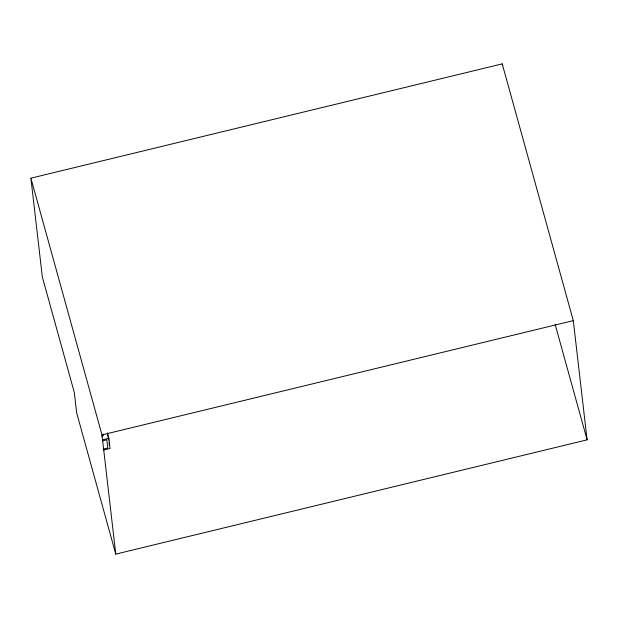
<?xml version="1.0" encoding="UTF-8"?>
<svg xmlns="http://www.w3.org/2000/svg" width="618" height="618" viewBox="0 0 618 618"><rect width="100%" height="100%" fill="white"/><g stroke="black" fill="none" stroke-linecap="round" stroke-linejoin="round"><path stroke-width="0.93" d="M30.9 178.162L502.225 63.878L573.303 320.626L587.1 439.838L115.775 554.122L76.678 412.909L74.314 392.476L42.333 276.941L30.9 178.162L101.985 434.902L115.775 554.122M101.985 434.902L573.303 320.626M102.518 439.815L108.861 438.278L107.408 433.025M102.14 440.951L106.806 439.823L107.748 447.996L103.09 449.131M103.7 450.035L110.043 448.49L108.861 438.278M555.165 324.489L587.1 439.838M107.3 433.241L108.76 440.093M502.225 63.878L502.442 65.786M109.077 442.82L109.394 445.547M103.399 434.106A1.499 1.329 -6.6 0 1 101.669 436.069"/></g></svg>
